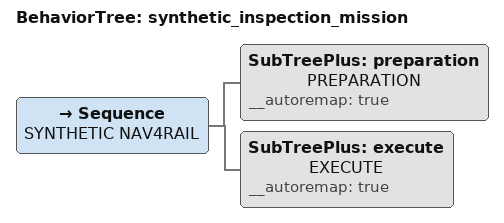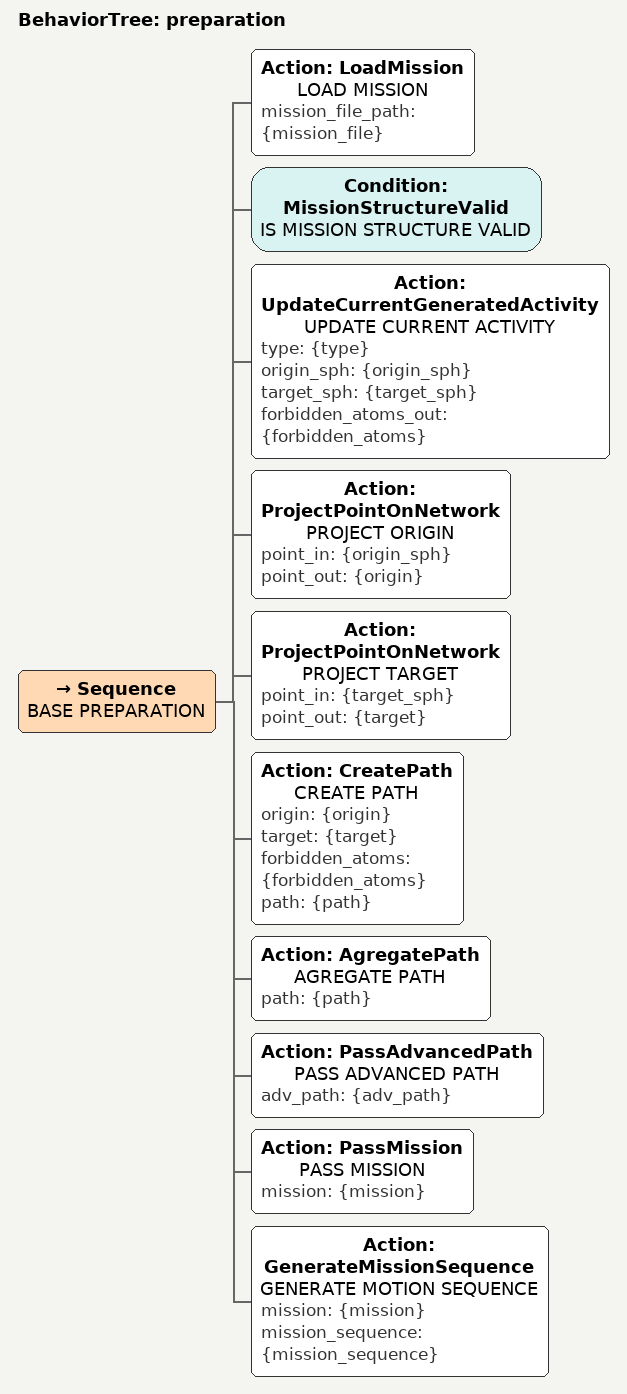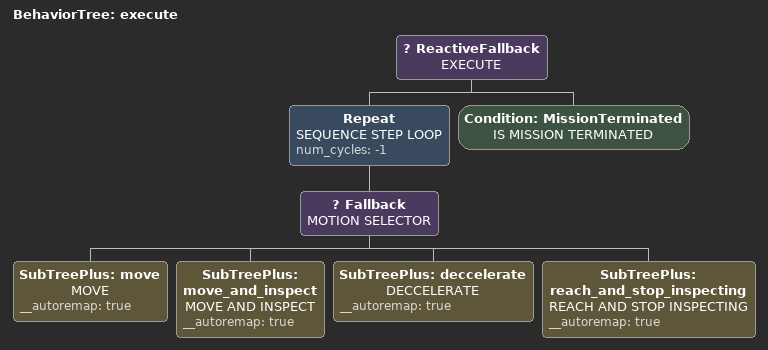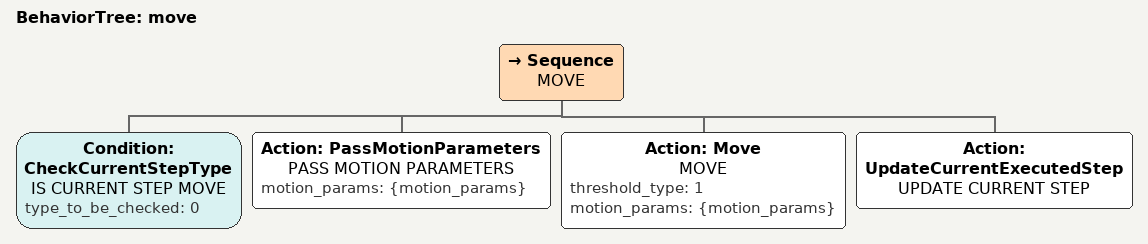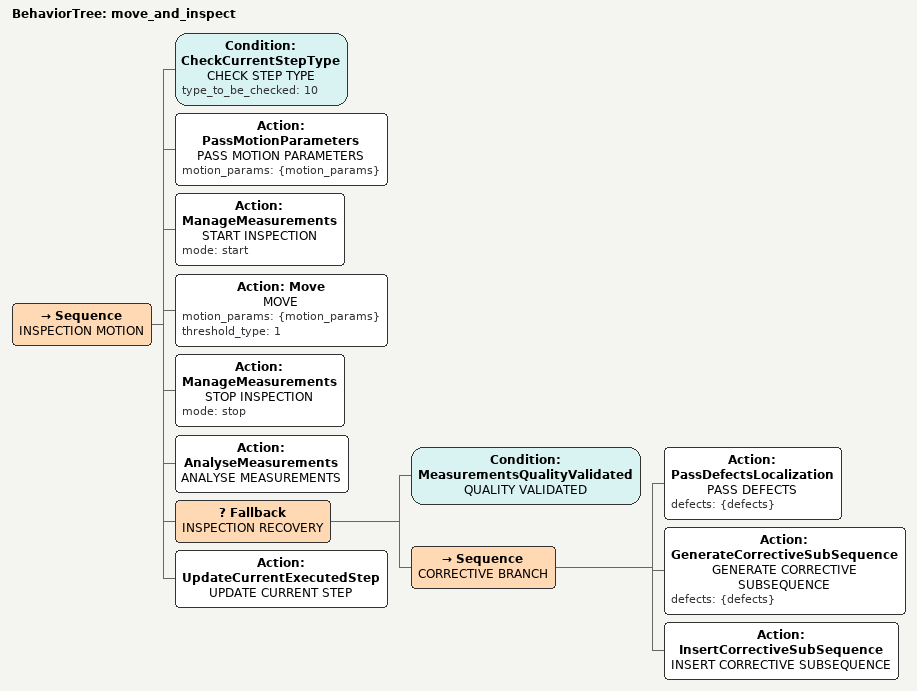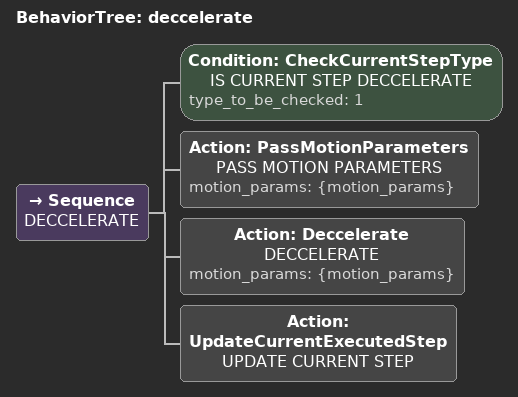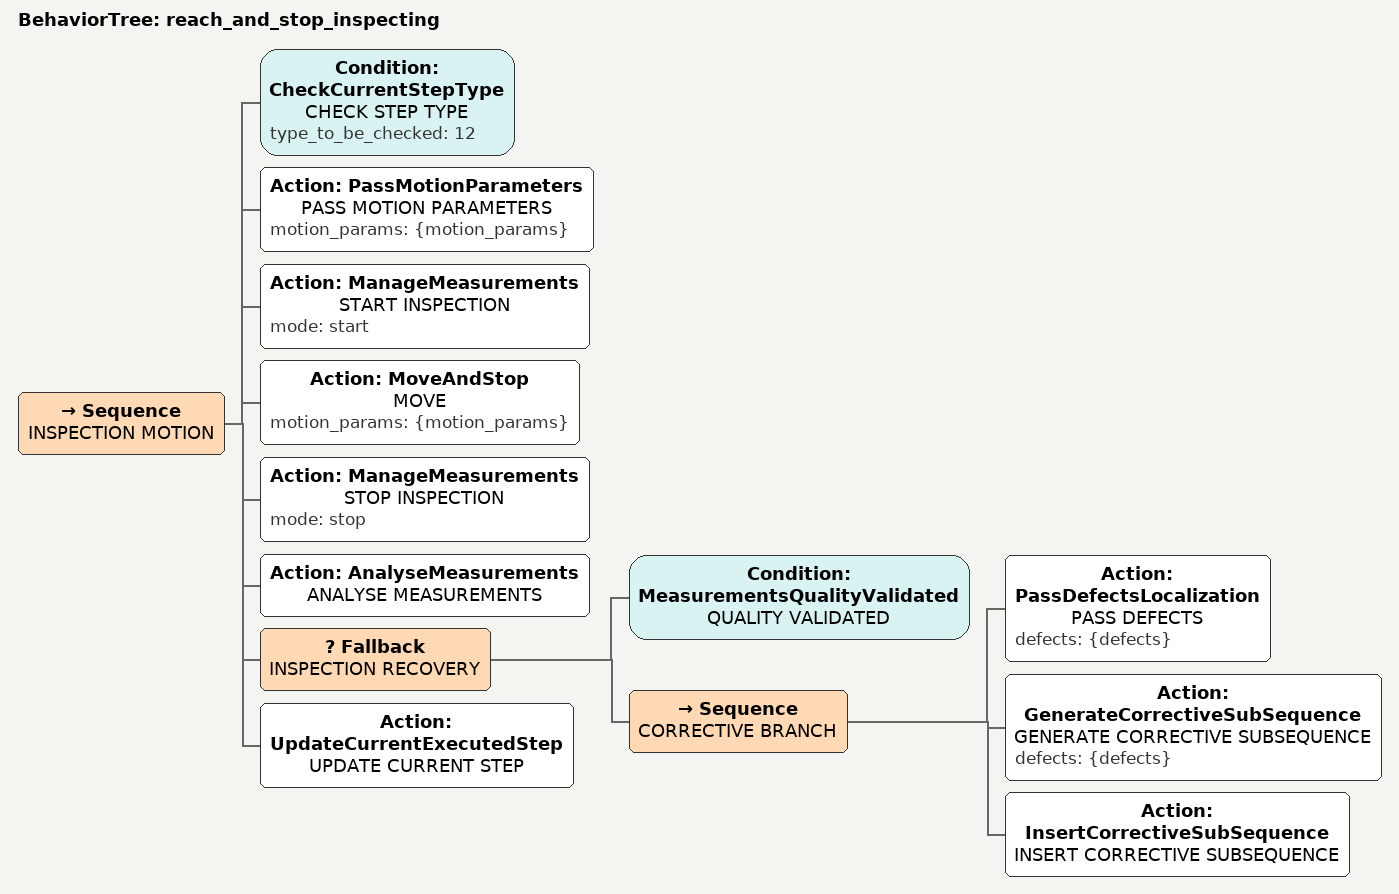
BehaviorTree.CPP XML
<root main_tree_to_execute="synthetic_inspection_mission"><BehaviorTree ID="synthetic_inspection_mission"><Sequence name="SYNTHETIC NAV4RAIL"><SubTreePlus name="PREPARATION" ID="preparation" __autoremap="true" /><SubTreePlus name="EXECUTE" ID="execute" __autoremap="true" /></Sequence></BehaviorTree><BehaviorTree ID="preparation"><Sequence name="BASE PREPARATION"><Action name="LOAD MISSION" ID="LoadMission" mission_file_path="{mission_file}" /><Condition name="IS MISSION STRUCTURE VALID" ID="MissionStructureValid" /><Action name="UPDATE CURRENT ACTIVITY" ID="UpdateCurrentGeneratedActivity" type="{type}" origin_sph="{origin_sph}" target_sph="{target_sph}" forbidden_atoms_out="{forbidden_atoms}" /><Action name="PROJECT ORIGIN" ID="ProjectPointOnNetwork" point_in="{origin_sph}" point_out="{origin}" /><Action name="PROJECT TARGET" ID="ProjectPointOnNetwork" point_in="{target_sph}" point_out="{target}" /><Action name="CREATE PATH" ID="CreatePath" origin="{origin}" target="{target}" forbidden_atoms="{forbidden_atoms}" path="{path}" /><Action name="AGREGATE PATH" ID="AgregatePath" path="{path}" /><Action name="PASS ADVANCED PATH" ID="PassAdvancedPath" adv_path="{adv_path}" /><Action name="PASS MISSION" ID="PassMission" mission="{mission}" /><Action name="GENERATE MOTION SEQUENCE" ID="GenerateMissionSequence" mission="{mission}" mission_sequence="{mission_sequence}" /></Sequence></BehaviorTree><BehaviorTree ID="execute"><ReactiveFallback name="EXECUTE"><Repeat name="SEQUENCE STEP LOOP" num_cycles="-1"><Fallback name="MOTION SELECTOR"><SubTreePlus name="MOVE" ID="move" __autoremap="true" /><SubTreePlus name="MOVE AND INSPECT" ID="move_and_inspect" __autoremap="true" /><SubTreePlus name="DECCELERATE" ID="deccelerate" __autoremap="true" /><SubTreePlus name="REACH AND STOP INSPECTING" ID="reach_and_stop_inspecting" __autoremap="true" /></Fallback></Repeat><Condition name="IS MISSION TERMINATED" ID="MissionTerminated" /></ReactiveFallback></BehaviorTree><BehaviorTree ID="move"><Sequence name="MOVE"><Condition name="IS CURRENT STEP MOVE" ID="CheckCurrentStepType" type_to_be_checked="0" /><Action name="PASS MOTION PARAMETERS" ID="PassMotionParameters" motion_params="{motion_params}" /><Action name="MOVE" ID="Move" threshold_type="1" motion_params="{motion_params}" /><Action name="UPDATE CURRENT STEP" ID="UpdateCurrentExecutedStep" /></Sequence></BehaviorTree><BehaviorTree ID="move_and_inspect"><Sequence name="INSPECTION MOTION"><Condition name="CHECK STEP TYPE" ID="CheckCurrentStepType" type_to_be_checked="10" /><Action name="PASS MOTION PARAMETERS" ID="PassMotionParameters" motion_params="{motion_params}" /><Action name="START INSPECTION" ID="ManageMeasurements" mode="start" /><Action name="MOVE" ID="Move" motion_params="{motion_params}" threshold_type="1" /><Action name="STOP INSPECTION" ID="ManageMeasurements" mode="stop" /><Action name="ANALYSE MEASUREMENTS" ID="AnalyseMeasurements" /><Fallback name="INSPECTION RECOVERY"><Condition name="QUALITY VALIDATED" ID="MeasurementsQualityValidated" /><Sequence name="CORRECTIVE BRANCH"><Action name="PASS DEFECTS" ID="PassDefectsLocalization" defects="{defects}" /><Action name="GENERATE CORRECTIVE SUBSEQUENCE" ID="GenerateCorrectiveSubSequence" defects="{defects}" /><Action name="INSERT CORRECTIVE SUBSEQUENCE" ID="InsertCorrectiveSubSequence" /></Sequence></Fallback><Action name="UPDATE CURRENT STEP" ID="UpdateCurrentExecutedStep" /></Sequence></BehaviorTree><BehaviorTree ID="deccelerate"><Sequence name="DECCELERATE"><Condition name="IS CURRENT STEP DECCELERATE" ID="CheckCurrentStepType" type_to_be_checked="1" /><Action name="PASS MOTION PARAMETERS" ID="PassMotionParameters" motion_params="{motion_params}" /><Action name="DECCELERATE" ID="Deccelerate" motion_params="{motion_params}" /><Action name="UPDATE CURRENT STEP" ID="UpdateCurrentExecutedStep" /></Sequence></BehaviorTree><BehaviorTree ID="reach_and_stop_inspecting"><Sequence name="INSPECTION MOTION"><Condition name="CHECK STEP TYPE" ID="CheckCurrentStepType" type_to_be_checked="12" /><Action name="PASS MOTION PARAMETERS" ID="PassMotionParameters" motion_params="{motion_params}" /><Action name="START INSPECTION" ID="ManageMeasurements" mode="start" /><Action name="MOVE" ID="MoveAndStop" motion_params="{motion_params}" /><Action name="STOP INSPECTION" ID="ManageMeasurements" mode="stop" /><Action name="ANALYSE MEASUREMENTS" ID="AnalyseMeasurements" /><Fallback name="INSPECTION RECOVERY"><Condition name="QUALITY VALIDATED" ID="MeasurementsQualityValidated" /><Sequence name="CORRECTIVE BRANCH"><Action name="PASS DEFECTS" ID="PassDefectsLocalization" defects="{defects}" /><Action name="GENERATE CORRECTIVE SUBSEQUENCE" ID="GenerateCorrectiveSubSequence" defects="{defects}" /><Action name="INSERT CORRECTIVE SUBSEQUENCE" ID="InsertCorrectiveSubSequence" /></Sequence></Fallback><Action name="UPDATE CURRENT STEP" ID="UpdateCurrentExecutedStep" /></Sequence></BehaviorTree></root>
